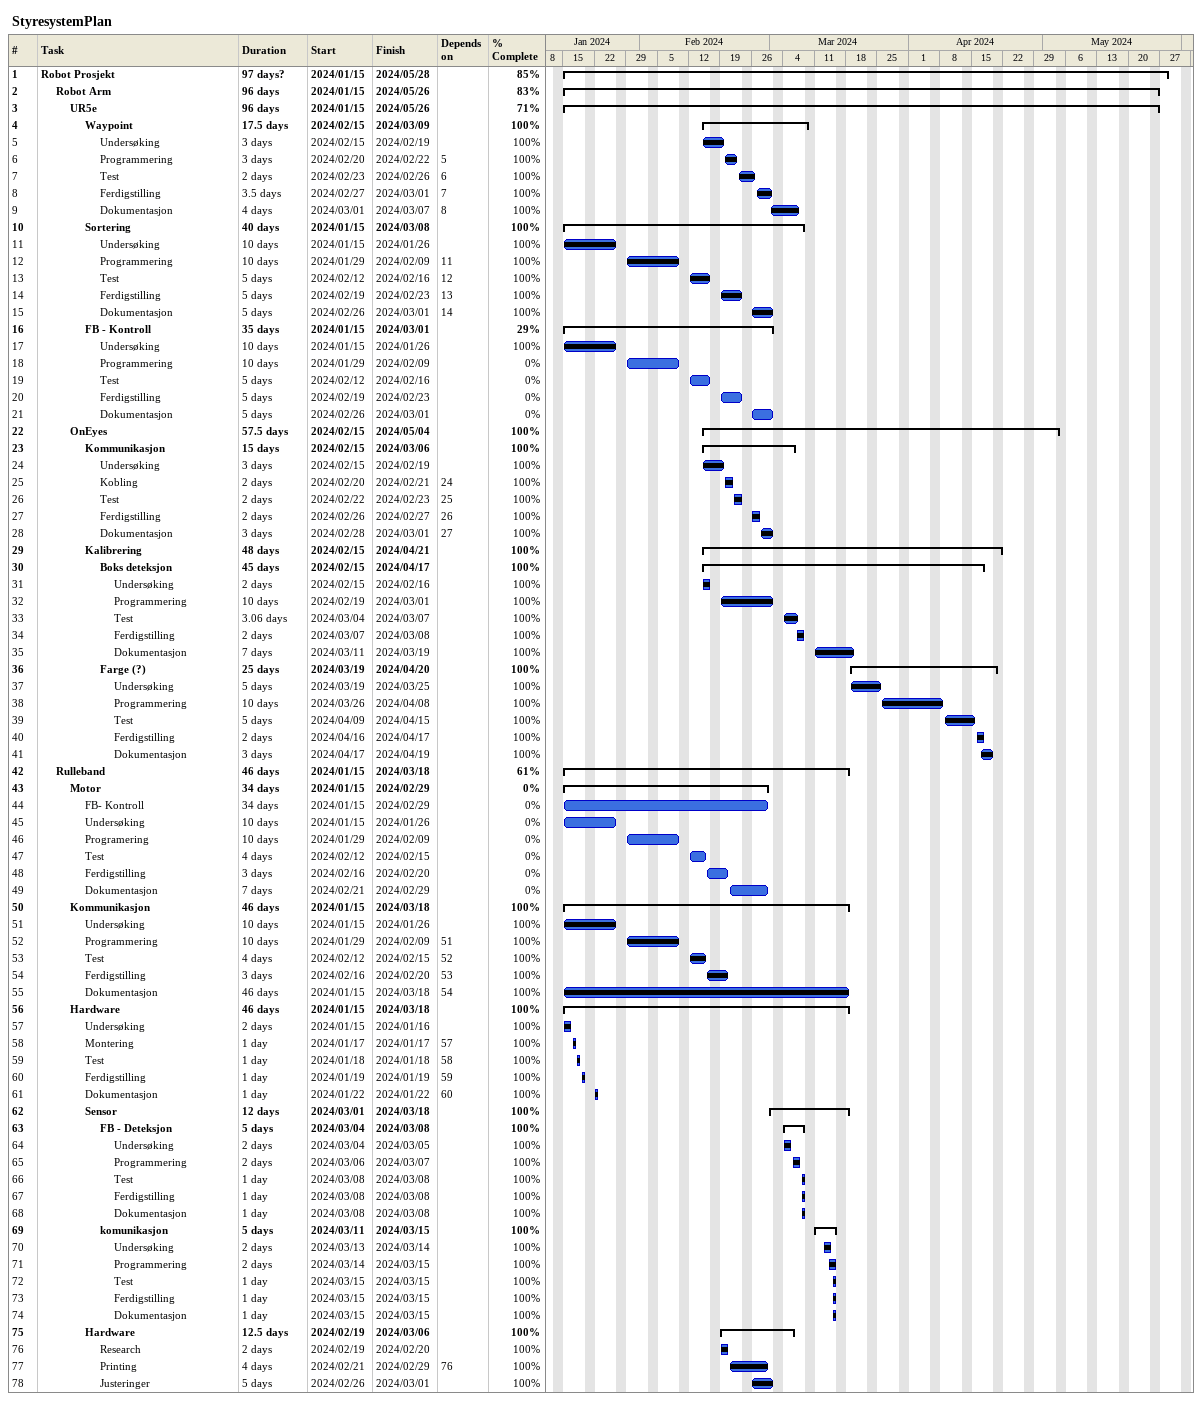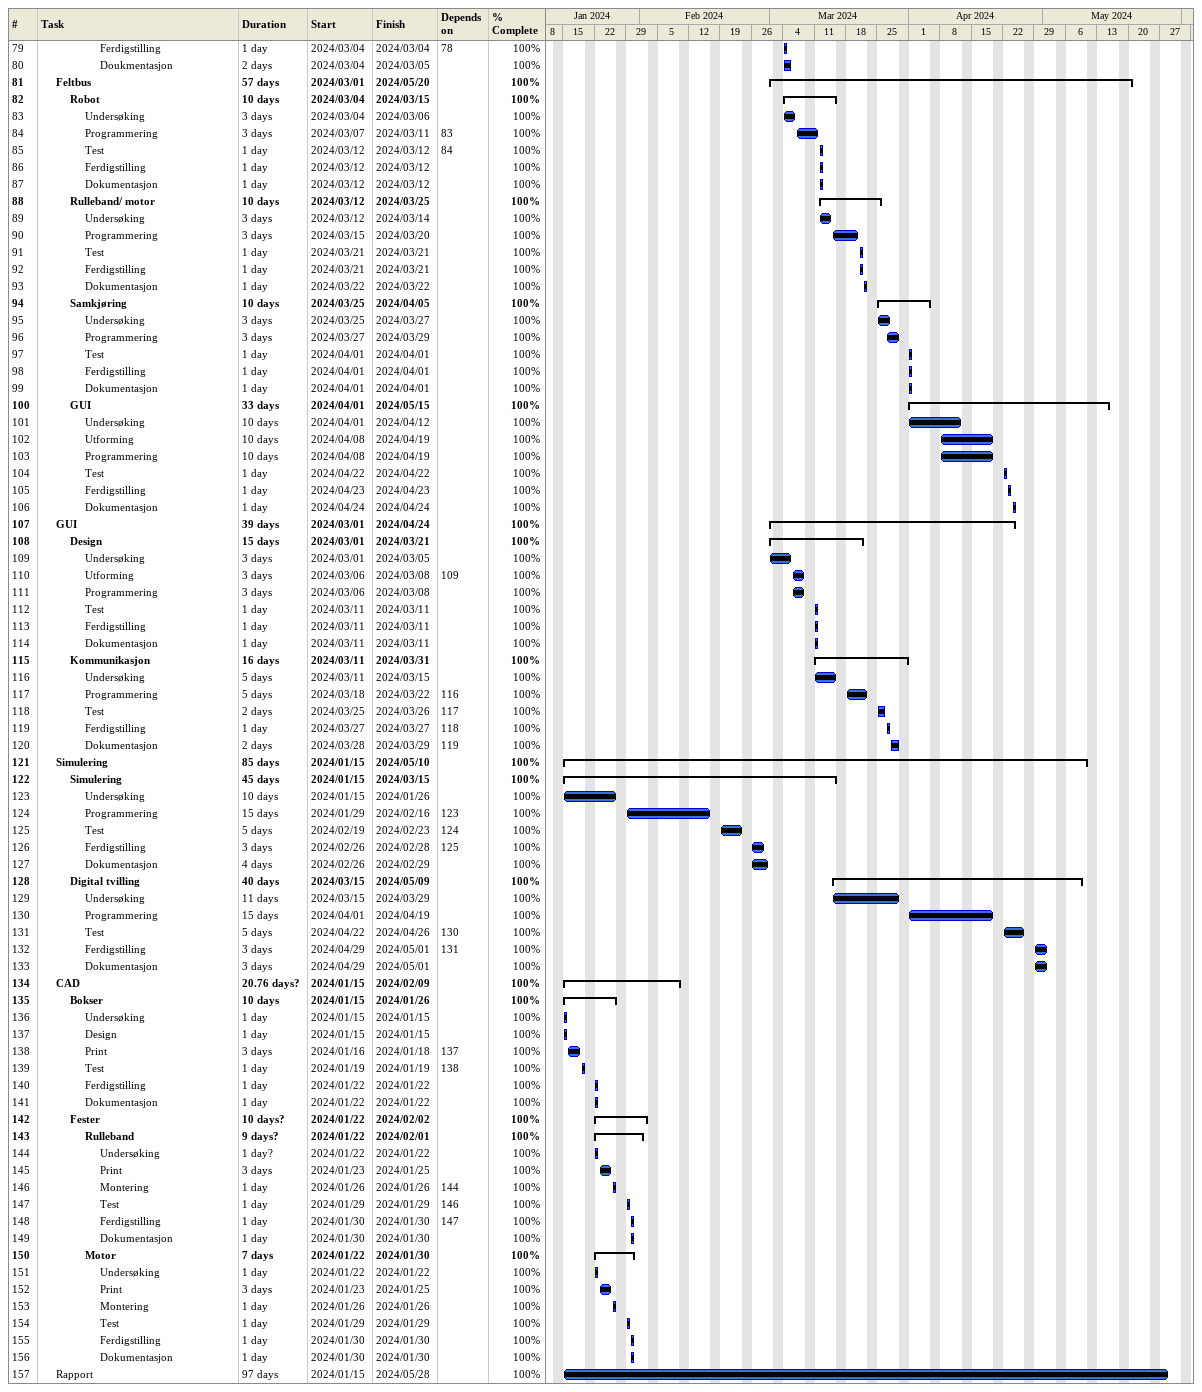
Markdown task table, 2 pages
StyresystemPlan

| ID | Level | Task | Duration | Start | Finish | Predecessors | % complete |
|---|---|---|---|---|---|---|---|
| 1 | 1 | **Robot Prosjekt** | 97d? | 2024-01-15 | 2024-05-28 |  | 85 |
| 2 | 2 | **Robot Arm** | 96d | 2024-01-15 | 2024-05-26 |  | 83 |
| 3 | 3 | **UR5e** | 96d | 2024-01-15 | 2024-05-26 |  | 71 |
| 4 | 4 | **Waypoint** | 17.5d | 2024-02-15 | 2024-03-09 |  | 100 |
| 5 | 5 | Undersøking | 3d | 2024-02-15 | 2024-02-19 |  | 100 |
| 6 | 5 | Programmering | 3d | 2024-02-20 | 2024-02-22 | 5 | 100 |
| 7 | 5 | Test | 2d | 2024-02-23 | 2024-02-26 | 6 | 100 |
| 8 | 5 | Ferdigstilling | 3.5d | 2024-02-27 | 2024-03-01 | 7 | 100 |
| 9 | 5 | Dokumentasjon | 4d | 2024-03-01 | 2024-03-07 | 8 | 100 |
| 10 | 4 | **Sortering** | 40d | 2024-01-15 | 2024-03-08 |  | 100 |
| 11 | 5 | Undersøking | 10d | 2024-01-15 | 2024-01-26 |  | 100 |
| 12 | 5 | Programmering | 10d | 2024-01-29 | 2024-02-09 | 11 | 100 |
| 13 | 5 | Test | 5d | 2024-02-12 | 2024-02-16 | 12 | 100 |
| 14 | 5 | Ferdigstilling | 5d | 2024-02-19 | 2024-02-23 | 13 | 100 |
| 15 | 5 | Dokumentasjon | 5d | 2024-02-26 | 2024-03-01 | 14 | 100 |
| 16 | 4 | **FB - Kontroll** | 35d | 2024-01-15 | 2024-03-01 |  | 29 |
| 17 | 5 | Undersøking | 10d | 2024-01-15 | 2024-01-26 |  | 100 |
| 18 | 5 | Programmering | 10d | 2024-01-29 | 2024-02-09 |  | 0 |
| 19 | 5 | Test | 5d | 2024-02-12 | 2024-02-16 |  | 0 |
| 20 | 5 | Ferdigstilling | 5d | 2024-02-19 | 2024-02-23 |  | 0 |
| 21 | 5 | Dokumentasjon | 5d | 2024-02-26 | 2024-03-01 |  | 0 |
| 22 | 3 | **OnEyes** | 57.5d | 2024-02-15 | 2024-05-04 |  | 100 |
| 23 | 4 | **Kommunikasjon** | 15d | 2024-02-15 | 2024-03-06 |  | 100 |
| 24 | 5 | Undersøking | 3d | 2024-02-15 | 2024-02-19 |  | 100 |
| 25 | 5 | Kobling | 2d | 2024-02-20 | 2024-02-21 | 24 | 100 |
| 26 | 5 | Test | 2d | 2024-02-22 | 2024-02-23 | 25 | 100 |
| 27 | 5 | Ferdigstilling | 2d | 2024-02-26 | 2024-02-27 | 26 | 100 |
| 28 | 5 | Dokumentasjon | 3d | 2024-02-28 | 2024-03-01 | 27 | 100 |
| 29 | 4 | **Kalibrering** | 48d | 2024-02-15 | 2024-04-21 |  | 100 |
| 30 | 5 | **Boks deteksjon** | 45d | 2024-02-15 | 2024-04-17 |  | 100 |
| 31 | 6 | Undersøking | 2d | 2024-02-15 | 2024-02-16 |  | 100 |
| 32 | 6 | Programmering | 10d | 2024-02-19 | 2024-03-01 |  | 100 |
| 33 | 6 | Test | 3.06d | 2024-03-04 | 2024-03-07 |  | 100 |
| 34 | 6 | Ferdigstilling | 2d | 2024-03-07 | 2024-03-08 |  | 100 |
| 35 | 6 | Dokumentasjon | 7d | 2024-03-11 | 2024-03-19 |  | 100 |
| 36 | 5 | **Farge (?)** | 25d | 2024-03-19 | 2024-04-20 |  | 100 |
| 37 | 6 | Undersøking | 5d | 2024-03-19 | 2024-03-25 |  | 100 |
| 38 | 6 | Programmering | 10d | 2024-03-26 | 2024-04-08 |  | 100 |
| 39 | 6 | Test | 5d | 2024-04-09 | 2024-04-15 |  | 100 |
| 40 | 6 | Ferdigstilling | 2d | 2024-04-16 | 2024-04-17 |  | 100 |
| 41 | 6 | Dokumentasjon | 3d | 2024-04-17 | 2024-04-19 |  | 100 |
| 42 | 2 | **Rulleband** | 46d | 2024-01-15 | 2024-03-18 |  | 61 |
| 43 | 3 | **Motor** | 34d | 2024-01-15 | 2024-02-29 |  | 0 |
| 44 | 4 | FB- Kontroll | 34d | 2024-01-15 | 2024-02-29 |  | 0 |
| 45 | 4 | Undersøking | 10d | 2024-01-15 | 2024-01-26 |  | 0 |
| 46 | 4 | Programering | 10d | 2024-01-29 | 2024-02-09 |  | 0 |
| 47 | 4 | Test | 4d | 2024-02-12 | 2024-02-15 |  | 0 |
| 48 | 4 | Ferdigstilling | 3d | 2024-02-16 | 2024-02-20 |  | 0 |
| 49 | 4 | Dokumentasjon | 7d | 2024-02-21 | 2024-02-29 |  | 0 |
| 50 | 3 | **Kommunikasjon** | 46d | 2024-01-15 | 2024-03-18 |  | 100 |
| 51 | 4 | Undersøking | 10d | 2024-01-15 | 2024-01-26 |  | 100 |
| 52 | 4 | Programmering | 10d | 2024-01-29 | 2024-02-09 | 51 | 100 |
| 53 | 4 | Test | 4d | 2024-02-12 | 2024-02-15 | 52 | 100 |
| 54 | 4 | Ferdigstilling | 3d | 2024-02-16 | 2024-02-20 | 53 | 100 |
| 55 | 4 | Dokumentasjon | 46d | 2024-01-15 | 2024-03-18 | 54 | 100 |
| 56 | 3 | **Hardware** | 46d | 2024-01-15 | 2024-03-18 |  | 100 |
| 57 | 4 | Undersøking | 2d | 2024-01-15 | 2024-01-16 |  | 100 |
| 58 | 4 | Montering | 1d | 2024-01-17 | 2024-01-17 | 57 | 100 |
| 59 | 4 | Test | 1d | 2024-01-18 | 2024-01-18 | 58 | 100 |
| 60 | 4 | Ferdigstilling | 1d | 2024-01-19 | 2024-01-19 | 59 | 100 |
| 61 | 4 | Dokumentasjon | 1d | 2024-01-22 | 2024-01-22 | 60 | 100 |
| 62 | 4 | **Sensor** | 12d | 2024-03-01 | 2024-03-18 |  | 100 |
| 63 | 5 | **FB - Deteksjon** | 5d | 2024-03-04 | 2024-03-08 |  | 100 |
| 64 | 6 | Undersøking | 2d | 2024-03-04 | 2024-03-05 |  | 100 |
| 65 | 6 | Programmering | 2d | 2024-03-06 | 2024-03-07 |  | 100 |
| 66 | 6 | Test | 1d | 2024-03-08 | 2024-03-08 |  | 100 |
| 67 | 6 | Ferdigstilling | 1d | 2024-03-08 | 2024-03-08 |  | 100 |
| 68 | 6 | Dokumentasjon | 1d | 2024-03-08 | 2024-03-08 |  | 100 |
| 69 | 5 | **komunikasjon** | 5d | 2024-03-11 | 2024-03-15 |  | 100 |
| 70 | 6 | Undersøking | 2d | 2024-03-13 | 2024-03-14 |  | 100 |
| 71 | 6 | Programmering | 2d | 2024-03-14 | 2024-03-15 |  | 100 |
| 72 | 6 | Test | 1d | 2024-03-15 | 2024-03-15 |  | 100 |
| 73 | 6 | Ferdigstilling | 1d | 2024-03-15 | 2024-03-15 |  | 100 |
| 74 | 6 | Dokumentasjon | 1d | 2024-03-15 | 2024-03-15 |  | 100 |
| 75 | 4 | **Hardware** | 12.5d | 2024-02-19 | 2024-03-06 |  | 100 |
| 76 | 5 | Research | 2d | 2024-02-19 | 2024-02-20 |  | 100 |
| 77 | 5 | Printing | 4d | 2024-02-21 | 2024-02-29 | 76 | 100 |
| 78 | 5 | Justeringer | 5d | 2024-02-26 | 2024-03-01 |  | 100 |
| 79 | 5 | Ferdigstilling | 1d | 2024-03-04 | 2024-03-04 | 78 | 100 |
| 80 | 5 | Doukmentasjon | 2d | 2024-03-04 | 2024-03-05 |  | 100 |
| 81 | 2 | **Feltbus** | 57d | 2024-03-01 | 2024-05-20 |  | 100 |
| 82 | 3 | **Robot** | 10d | 2024-03-04 | 2024-03-15 |  | 100 |
| 83 | 4 | Undersøking | 3d | 2024-03-04 | 2024-03-06 |  | 100 |
| 84 | 4 | Programmering | 3d | 2024-03-07 | 2024-03-11 | 83 | 100 |
| 85 | 4 | Test | 1d | 2024-03-12 | 2024-03-12 | 84 | 100 |
| 86 | 4 | Ferdigstilling | 1d | 2024-03-12 | 2024-03-12 |  | 100 |
| 87 | 4 | Dokumentasjon | 1d | 2024-03-12 | 2024-03-12 |  | 100 |
| 88 | 3 | **Rulleband/ motor** | 10d | 2024-03-12 | 2024-03-25 |  | 100 |
| 89 | 4 | Undersøking | 3d | 2024-03-12 | 2024-03-14 |  | 100 |
| 90 | 4 | Programmering | 3d | 2024-03-15 | 2024-03-20 |  | 100 |
| 91 | 4 | Test | 1d | 2024-03-21 | 2024-03-21 |  | 100 |
| 92 | 4 | Ferdigstilling | 1d | 2024-03-21 | 2024-03-21 |  | 100 |
| 93 | 4 | Dokumentasjon | 1d | 2024-03-22 | 2024-03-22 |  | 100 |
| 94 | 3 | **Samkjøring** | 10d | 2024-03-25 | 2024-04-05 |  | 100 |
| 95 | 4 | Undersøking | 3d | 2024-03-25 | 2024-03-27 |  | 100 |
| 96 | 4 | Programmering | 3d | 2024-03-27 | 2024-03-29 |  | 100 |
| 97 | 4 | Test | 1d | 2024-04-01 | 2024-04-01 |  | 100 |
| 98 | 4 | Ferdigstilling | 1d | 2024-04-01 | 2024-04-01 |  | 100 |
| 99 | 4 | Dokumentasjon | 1d | 2024-04-01 | 2024-04-01 |  | 100 |
| 100 | 3 | **GUI** | 33d | 2024-04-01 | 2024-05-15 |  | 100 |
| 101 | 4 | Undersøking | 10d | 2024-04-01 | 2024-04-12 |  | 100 |
| 102 | 4 | Utforming | 10d | 2024-04-08 | 2024-04-19 |  | 100 |
| 103 | 4 | Programmering | 10d | 2024-04-08 | 2024-04-19 |  | 100 |
| 104 | 4 | Test | 1d | 2024-04-22 | 2024-04-22 |  | 100 |
| 105 | 4 | Ferdigstilling | 1d | 2024-04-23 | 2024-04-23 |  | 100 |
| 106 | 4 | Dokumentasjon | 1d | 2024-04-24 | 2024-04-24 |  | 100 |
| 107 | 2 | **GUI** | 39d | 2024-03-01 | 2024-04-24 |  | 100 |
| 108 | 3 | **Design** | 15d | 2024-03-01 | 2024-03-21 |  | 100 |
| 109 | 4 | Undersøking | 3d | 2024-03-01 | 2024-03-05 |  | 100 |
| 110 | 4 | Utforming | 3d | 2024-03-06 | 2024-03-08 | 109 | 100 |
| 111 | 4 | Programmering | 3d | 2024-03-06 | 2024-03-08 |  | 100 |
| 112 | 4 | Test | 1d | 2024-03-11 | 2024-03-11 |  | 100 |
| 113 | 4 | Ferdigstilling | 1d | 2024-03-11 | 2024-03-11 |  | 100 |
| 114 | 4 | Dokumentasjon | 1d | 2024-03-11 | 2024-03-11 |  | 100 |
| 115 | 3 | **Kommunikasjon** | 16d | 2024-03-11 | 2024-03-31 |  | 100 |
| 116 | 4 | Undersøking | 5d | 2024-03-11 | 2024-03-15 |  | 100 |
| 117 | 4 | Programmering | 5d | 2024-03-18 | 2024-03-22 | 116 | 100 |
| 118 | 4 | Test | 2d | 2024-03-25 | 2024-03-26 | 117 | 100 |
| 119 | 4 | Ferdigstilling | 1d | 2024-03-27 | 2024-03-27 | 118 | 100 |
| 120 | 4 | Dokumentasjon | 2d | 2024-03-28 | 2024-03-29 | 119 | 100 |
| 121 | 2 | **Simulering** | 85d | 2024-01-15 | 2024-05-10 |  | 100 |
| 122 | 3 | **Simulering** | 45d | 2024-01-15 | 2024-03-15 |  | 100 |
| 123 | 4 | Undersøking | 10d | 2024-01-15 | 2024-01-26 |  | 100 |
| 124 | 4 | Programmering | 15d | 2024-01-29 | 2024-02-16 | 123 | 100 |
| 125 | 4 | Test | 5d | 2024-02-19 | 2024-02-23 | 124 | 100 |
| 126 | 4 | Ferdigstilling | 3d | 2024-02-26 | 2024-02-28 | 125 | 100 |
| 127 | 4 | Dokumentasjon | 4d | 2024-02-26 | 2024-02-29 |  | 100 |
| 128 | 3 | **Digital tvilling** | 40d | 2024-03-15 | 2024-05-09 |  | 100 |
| 129 | 4 | Undersøking | 11d | 2024-03-15 | 2024-03-29 |  | 100 |
| 130 | 4 | Programmering | 15d | 2024-04-01 | 2024-04-19 |  | 100 |
| 131 | 4 | Test | 5d | 2024-04-22 | 2024-04-26 | 130 | 100 |
| 132 | 4 | Ferdigstilling | 3d | 2024-04-29 | 2024-05-01 | 131 | 100 |
| 133 | 4 | Dokumentasjon | 3d | 2024-04-29 | 2024-05-01 |  | 100 |
| 134 | 2 | **CAD** | 20.76d? | 2024-01-15 | 2024-02-09 |  | 100 |
| 135 | 3 | **Bokser** | 10d | 2024-01-15 | 2024-01-26 |  | 100 |
| 136 | 4 | Undersøking | 1d | 2024-01-15 | 2024-01-15 |  | 100 |
| 137 | 4 | Design | 1d | 2024-01-15 | 2024-01-15 |  | 100 |
| 138 | 4 | Print | 3d | 2024-01-16 | 2024-01-18 | 137 | 100 |
| 139 | 4 | Test | 1d | 2024-01-19 | 2024-01-19 | 138 | 100 |
| 140 | 4 | Ferdigstilling | 1d | 2024-01-22 | 2024-01-22 |  | 100 |
| 141 | 4 | Dokumentasjon | 1d | 2024-01-22 | 2024-01-22 |  | 100 |
| 142 | 3 | **Fester** | 10d? | 2024-01-22 | 2024-02-02 |  | 100 |
| 143 | 4 | **Rulleband** | 9d? | 2024-01-22 | 2024-02-01 |  | 100 |
| 144 | 5 | Undersøking | 1d? | 2024-01-22 | 2024-01-22 |  | 100 |
| 145 | 5 | Print | 3d | 2024-01-23 | 2024-01-25 |  | 100 |
| 146 | 5 | Montering | 1d | 2024-01-26 | 2024-01-26 | 144 | 100 |
| 147 | 5 | Test | 1d | 2024-01-29 | 2024-01-29 | 146 | 100 |
| 148 | 5 | Ferdigstilling | 1d | 2024-01-30 | 2024-01-30 | 147 | 100 |
| 149 | 5 | Dokumentasjon | 1d | 2024-01-30 | 2024-01-30 |  | 100 |
| 150 | 4 | **Motor** | 7d | 2024-01-22 | 2024-01-30 |  | 100 |
| 151 | 5 | Undersøking | 1d | 2024-01-22 | 2024-01-22 |  | 100 |
| 152 | 5 | Print | 3d | 2024-01-23 | 2024-01-25 |  | 100 |
| 153 | 5 | Montering | 1d | 2024-01-26 | 2024-01-26 |  | 100 |
| 154 | 5 | Test | 1d | 2024-01-29 | 2024-01-29 |  | 100 |
| 155 | 5 | Ferdigstilling | 1d | 2024-01-30 | 2024-01-30 |  | 100 |
| 156 | 5 | Dokumentasjon | 1d | 2024-01-30 | 2024-01-30 |  | 100 |
| 157 | 2 | Rapport | 97d | 2024-01-15 | 2024-05-28 |  | 100 |
